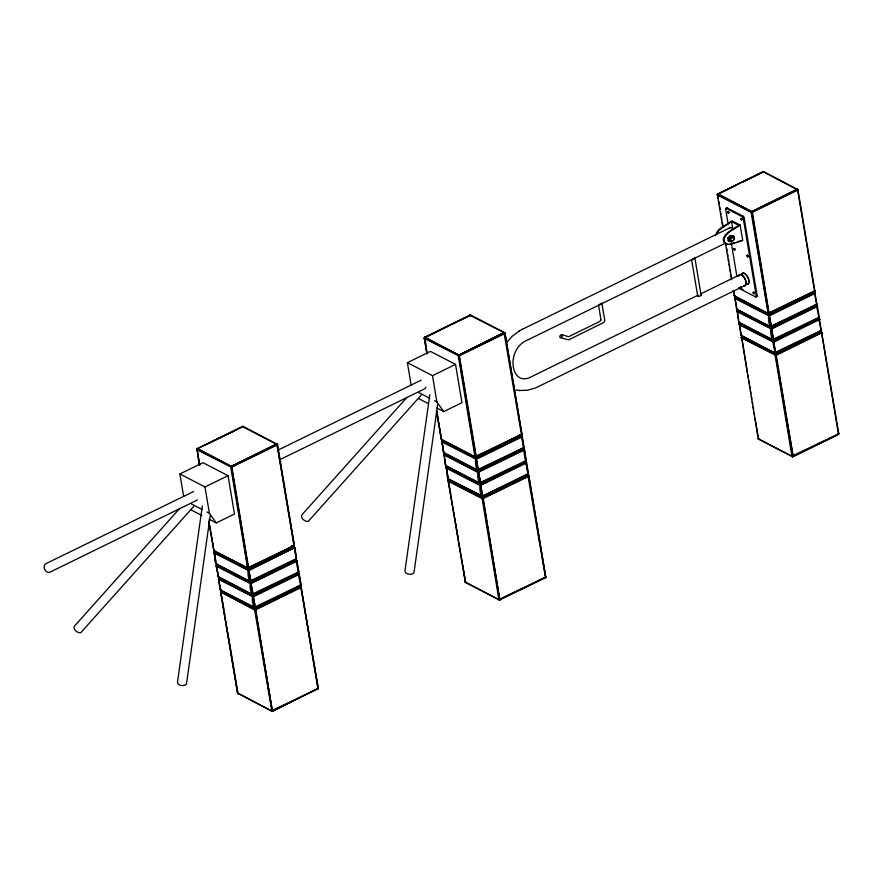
<?xml version="1.0" encoding="UTF-8"?>
<svg xmlns="http://www.w3.org/2000/svg" width="883" height="883" viewBox="0 0 883 883"><rect width="100%" height="100%" fill="white"/><g stroke="black" fill="none" stroke-linecap="round" stroke-linejoin="round"><path stroke-width="1.32" d="M214.392 552.394L214.812 551.864L248.564 569.347L251.037 581.102C248.774 584.469 247.03 570.473 248.564 569.347L293.796 547.206L294.856 547.857L296.269 559.425L249.9 581.544M216.754 564.954L216.225 565.981L218.355 577.184L252.604 594.877L253.233 594.226L250.75 582.471L217.008 564.988L216.335 565.341L216.401 566.169L250.529 583.751L297.052 560.981L295.993 560.33L250.75 582.471C249.216 585.087 250.54 593.497 252.814 594.756L298.719 572.272L296.71 560.429M254.293 607.791L255.43 607.349L252.946 595.584L218.951 578.078L218.421 579.105L220.198 589.756L221.269 590.407L220.573 589.292L220.551 590.308L254.801 608.001L300.507 585.782L301.037 584.756L298.907 573.553L252.946 595.584C251.434 598.133 252.704 606.82 255.01 607.879L300.661 585.584L300.86 584.568M221.158 591.312L220.629 592.338L237.505 693.155L272.35 711.389L255.717 609.491L221.423 591.356L220.684 591.908L254.933 610.109L301.467 587.35L300.408 586.698L254.591 609.557L271.92 711.345L318.277 688.585L300.794 586.621M294.26 545.142L293.653 546.334L294.26 545.142L276.898 443.807L230.695 466.743L247.693 568.376L294.37 545.573L277.571 444.535L243.156 426.334C240.871 427.107 245.209 426.577 242.505 426.368L196.854 448.895L199.205 464.315M208.885 522.107L213.951 550.893L248.675 568.497L231.821 466.677L197.527 448.542L196.732 449.535L231.512 467.273L277.505 444.767L242.792 426.787M294.514 547.305C295.562 548.498 296.302 560.661 296.28 558.972L294.348 547.868L291.39 545.959M300.65 585.672L298.189 573.453L299.249 574.105L300.971 584.999L300.242 585.749L300.827 585.021M441.511 441.555L442.295 440.562L441.721 441.279L476.202 458.818L522.151 436.169L521.279 435.904L476.047 458.034C474.458 459.094 476.423 473.31 478.52 469.8L476.047 458.034L442.041 440.529L441.688 441.743L476.29 459.292L522.272 436.787L519.259 434.579M444.524 456.875L444.237 453.641L478.244 471.158L480.716 482.924C478.42 486.202 476.721 472.306 478.244 471.158L523.476 449.028L524.535 449.679L525.948 461.246L526.147 460.131L525.948 461.158L479.579 483.365M446.434 466.765L446.081 467.99L480.209 485.562L526.732 462.791L525.672 462.151L480.44 484.281C478.983 485.473 480.451 499.226 482.913 496.047L480.44 484.281L446.688 466.798L445.904 467.791M448.939 483.266L448.641 480.01L483.2 498.189L499.833 600.076L498.906 599.513L482.074 498.255L527.891 475.396L528.95 476.036L545.771 577.283L499.083 599.877M469.822 315.628C470.109 314.138 472.096 315.948 469.822 315.628L451.489 324.602M504.988 333.465L503.994 332.582L458.178 355.441L475.01 456.71L475.694 457.284L476.312 456.632L459.303 355.374L425.01 337.229L424.215 338.222L458.994 355.97L504.988 333.465L504.701 332.67L470.639 315.021L469.833 315.253M442.041 440.529L443.476 452.394L478.133 470.44L476.047 458.034L477.902 470.451L523.785 448.001L521.279 435.904L475.882 458.376L441.886 440.639M526.113 460.595L525.528 461.323L523.476 449.028L524.292 449.491L477.99 471.975L443.917 454.403C444.326 451.754 444.568 464.778 445.838 465.882L480.33 483.564L478.244 471.158L480.716 483.299M717.25 194.845L718.034 193.863L752.338 211.997L769.181 313.818L768.42 313.421L751.621 211.677L797.018 189.205L798.077 189.845L751.554 212.615L717.426 195.044L717.78 193.819M736.687 308.366C737.713 312.803 735.053 298.862 734.91 297.714L735.329 297.185L769.071 314.668L771.554 326.423C769.259 329.701 767.559 315.816 769.071 314.668L814.314 292.527L815.373 293.178L769.314 315.915L734.711 298.366L735.329 297.185L734.711 298.366M738.663 320.154L737.261 310.275L771.267 327.781L773.751 339.547C771.51 342.913 769.733 328.906 771.267 327.781L816.51 305.65L817.57 306.302L771.51 329.039L736.908 311.489L737.526 310.308L736.908 311.489M741.08 334.613C742.106 339.05 739.446 325.11 739.303 323.962L739.722 323.432L773.464 340.904L775.561 353.31L773.464 340.904L818.707 318.774L819.766 319.425L773.707 342.163L739.104 324.613L739.722 323.432L739.104 324.613M747.36 372.151L741.676 336.633L776.234 354.811L793.089 456.632L791.941 456.147L775.097 354.878L820.914 332.019L821.985 332.659L775.925 355.408L741.323 337.858L741.93 336.666L741.323 337.858M742.073 182.428L762.857 172.251C762.901 171.07 765.186 172.538 763.276 171.721L717.305 194.415L751.941 212.119L797.57 189.867L797.415 189.128M770.418 326.865L816.775 304.745L814.314 292.527L815.186 292.792L768.817 315.474L734.744 297.913L734.921 297.262M739.457 323.388L740.892 335.264L775.561 353.31L773.464 340.904L772.857 342.096L775.131 353.277L821.013 331.103C822.294 328.542 820.439 332.041 821.179 330.54L818.707 318.774L819.766 319.425M728.552 213.101C726.201 209.58 730.098 213.333 728.199 213.035C726.83 212.119 728.431 210.673 728.806 212.395M740.87 218.565L741.974 219.061L741.378 219.856L741.102 218.388L742.073 219.58M747.029 255.717L747.636 255.286M747.195 255.584L747.956 256.898L747.25 255.33M753.21 292.582C754.49 290.949 754.766 295.496 753.309 293.057C753.331 290.397 755.186 295.695 753.276 292.935C754.435 293.057 754.347 293.542 753.773 292.185M196.909 449.723L197.527 448.542L243.476 426.5M294.679 547.659L248.807 570.595L214.205 553.045C214.558 548.453 214.271 563.387 216.158 564.06L250.22 581.709L251.026 581.478M216.401 566.169L217.008 564.988L216.291 565.738L218.675 577.35M220.816 592.537L221.423 591.356L220.706 592.107L237.682 693.343C239.359 694.446 237.086 693.343 237.869 692.691L230.452 648.332M298.84 571.632L298.046 572.625L298.664 571.444M318.333 688.155L317.549 689.137L318.156 687.956M521.71 434.293L475.175 457.063M521.996 435.992L523.751 448.123M526.069 462.074L528.144 474.37L481.776 496.489M448.487 480.209L448.299 481.235L482.416 498.807L528.586 476.5L528.762 475.65L527.891 475.396L545.451 577.305C544.623 578.961 546.489 575.363 545.451 577.681L499.403 600.043L465.33 582.394L448.189 480.794L448.641 480.01M717.426 195.044L718.034 193.863L717.316 194.613L722.824 227.295M814.954 290.662L814.424 291.688L814.777 290.463L814.424 291.688L768.21 313.686L751.168 212.527L751.786 211.335L768.961 313.884L734.292 295.849L733.221 290.275M816.941 304.094L816.367 304.823L817.095 304.26M819.137 317.218L818.828 317.979M838.85 433.465L838.32 434.491L838.673 433.277L838.32 434.491L793.089 456.632M214.205 553.045L214.403 551.941M218.487 578.862L218.951 578.078M815.02 292.626L816.775 304.745M819.567 319.039L821.168 330.993M296.467 558.321L296.114 559.535M524.193 449.116L524.171 450.131L478.012 472.438L443.884 454.866L444.083 453.752M734.844 249.823L733.828 248.631L734.623 248.62L735.031 249.602L733.806 248.885L734.579 248.576M747.062 255.463L747.758 256.887M202.339 505.904L177.461 682.349C177.406 685.914 184.657 686.544 186.445 684.226L210.176 515.926M429.822 394.602L404.944 571.047C404.889 574.612 412.14 575.23 413.939 572.924L437.659 404.624M600.97 320.021L598.564 304.977M425.926 387.24L424.745 388.796L279.282 459.966M715.649 235.618C716.952 227.615 726.698 225.496 731.841 220.728L740.131 225.022L742.724 240.562L730.263 244.448L725.583 244.028M727.636 211.754L728.552 212.229M213.675 550.098L214.668 550.981L213.973 549.877L213.796 550.727M215.882 563.266L216.876 564.16L216.324 563.497M218.068 576.389L253.068 594.8M298.907 573.553L298.884 574.568L253.2 596.842L218.598 579.292L219.205 578.111L218.598 579.292L220.871 590.473M221.015 591.433L220.838 592.074L254.922 609.645L301.28 586.963M294.436 545.341L247.527 568.012L213.785 550.528L208.829 520.959M296.269 559.425L296.434 558.773M296.644 558.509L249.734 581.18M299.061 573.718L252.704 596.4L218.631 578.84L218.796 578.266M301.037 584.756L254.127 607.427M424.215 338.222L424.591 337.394L469.988 315.065L470.749 315.452M441.158 438.796L441.853 439.425M443.211 449.083L443.641 452.758L477.714 470.407L478.52 470.175M443.707 454.668L444.237 453.641M445.562 465.087L446.555 465.97L446.003 465.319M447.604 475.319L448.354 479.171L482.913 496.412M465.054 581.599C466.367 582.935 464.999 582.648 465.352 581.378L463.553 570.628M482.096 496.654L448.034 479.005C446.688 477.968 446.599 464.822 446.114 467.526L480.595 485.065L526.544 462.405M528.31 473.718L482.295 496.699L480.44 484.281L482.107 496.566M528.762 475.65L482.813 498.31L448.178 480.606L448.906 480.043L448.299 481.235L465.661 582.559M734.888 296.048L734.479 295.198M734.535 298.178L735.064 297.152M736.996 309.547L736.83 308.818M736.731 311.302L737.261 310.275M737.117 310.386L736.941 311.037L771.433 328.575L817.062 306.313L816.896 305.573M738.519 321.953C740.097 322.979 738.309 321.975 738.861 322.505L773.122 340.198L818.971 317.781L819.347 316.953M739.314 323.498L739.137 324.149L773.21 341.721L819.413 318.862M741.389 335.794L741.223 335.065M741.146 337.659L741.676 336.633M741.521 336.743L741.356 337.394L775.848 354.933L821.466 332.681L821.311 331.942M758.011 438.465C759.59 439.502 757.802 438.498 758.365 439.028L792.426 456.666M814.744 290.926L768.21 313.686M817.15 303.829L816.632 304.856M821.543 330.076L821.113 330.772M600.97 319.999L599.767 321.456L568.564 336.743L561.93 334.668M728.652 212.958L727.835 212.086M734.314 239.017L734.402 238.774A2.704 1.269 63.9 0 0 733.972 236.191L730.086 235.529L727.791 238.057L728.221 240.651L729.656 241.291A3.653 0.839 12.2 0 0 731.974 241.346L732.36 241.158A3.653 2.296 -37 0 0 733.894 239.723M716.477 234.381L719.226 230.077L731.521 221.567L738.751 225.32C734.888 228.068 716.433 237.063 726.113 244.304M733.254 238.189C735.881 240.22 732.449 234.116 730.561 237.704C728.652 238.852 730.175 242.273 732.239 240.673M733.596 236.953L733.839 236.225A3.631 0.828 12.2 0 1 731.234 236.125L730.086 235.529M197.262 448.509L196.942 449.27L231.434 466.809L277.052 444.546L276.898 443.807M214.558 551.831L214.238 552.592L248.719 570.131L294.602 547.681L291.776 545.893M424.745 337.196L424.425 337.957L458.917 355.496L504.546 333.244L504.381 332.505M298.311 572.659L298.631 571.897M271.6 711.179L272.726 711.113M523.597 448.233L523.917 447.471M217.008 564.988L216.434 565.716L250.915 583.255L296.545 560.992L296.39 560.264M506.643 342.394L512.25 336.246L518.972 331.18M179.26 508.906L74.602 625.948C72.053 628.862 77.925 633.74 80.839 632.647L193.763 506.367M406.743 397.593L302.085 514.634C299.536 517.548 305.408 522.438 308.322 521.334L421.246 395.054M730.064 240.673L729.369 241.247A2.704 1.269 63.9 0 0 728.939 238.653L727.791 238.057M740.131 225.022C735.351 229.127 720.087 234.403 725.098 243.587M220.971 590.153L220.264 589.513M443.807 452.195L444.359 452.847L443.365 451.964M444.072 454.215L445.672 465.518L480.297 483.454M446.279 466.964L448.354 479.171M734.91 297.714L736.665 309.381L770.738 327.03L771.543 326.798M737.084 309.227L736.389 308.586M737.106 310.838L738.696 322.14L773.585 340.11M739.281 322.339L738.773 322.129L739.192 322.67M741.477 335.463L740.782 334.834M741.51 337.196L758.199 438.663L792.857 456.699L792.106 456.5M817.084 304.072L770.241 326.5M465.352 581.378L465.242 582.018L499.833 600.076L482.648 497.526L499.59 600.087M465.749 582.239L465.496 581.831M821.477 330.319L774.634 352.747M758.784 438.862L758.265 438.652L758.685 439.193M197.428 499.988L49.327 572.482C45.463 573.111 42.218 566.456 45.353 563.939L193.675 491.478M762.857 172.251L763.994 171.821M294.227 545.606L247.693 568.376M774.81 353.112L821.168 330.904M272.306 711.279L255.165 608.829L272.35 711.389L237.571 692.912M522.35 329.315L730.042 227.682M728.464 213.134L727.68 212.251M734.126 248.388L734.678 250.044L734.446 248.697M518.818 331.268L522.537 329.216M763.011 171.688L717.592 194.05L751.852 211.666L797.504 189.227L814.612 291.456M204.437 445.485L236.225 429.922M449.039 325.794L424.293 337.99L426.986 354.116M717.614 194.392L735.958 185.419M183.642 496.323L179.9 473.961L202.958 462.681L228.057 475.683L234.47 514.016L216.28 522.924L209.105 519.204M411.125 385.01L407.383 362.659L430.44 351.379L455.54 364.381L461.952 402.714L443.763 411.61L436.588 407.902M728.122 223.973L725.649 209.238A1.49 0.695 63.9 0 1 726.312 208.399L727.184 207.969L743.056 216.192A1.49 0.695 63.9 0 1 744.148 217.946L757.161 295.662A1.49 0.695 63.9 0 1 756.499 296.5L755.627 296.931L739.755 288.708A1.49 0.695 63.9 0 1 738.806 287.483M725.649 209.238L726.521 208.807A1.49 0.695 63.9 0 1 727.184 207.969M728.817 212.417L728.508 211.434M726.312 208.399L742.184 216.622L743.056 216.192M755.627 296.931A1.49 0.695 63.9 0 0 756.29 296.092L743.276 218.366L744.148 217.946M277.77 450.22L421.158 380.165M179.9 473.961L204.999 486.963L228.057 475.683M407.383 362.659L432.482 375.661L455.54 364.381M725.34 243.255L528.023 339.8C504.657 348.917 510.705 388.178 531.323 376.765L697.978 295.22M700.451 294.006L739.833 274.734M744.998 285.485L535.749 387.869L527.659 390.209L519.414 390.496M739.755 288.708L740.627 288.277L743.067 289.547M756.29 296.092L757.161 295.662M250.882 581.676L296.269 559.347M523.696 447.902L477.714 470.319M771.389 326.986L816.72 304.525M272.571 711.312L318.123 688.42M735.329 297.185L769.148 314.988L814.7 292.461M737.526 310.308L771.102 328.123L816.51 305.65L818.916 317.648M442.295 440.562L441.688 441.743L443.961 452.924M214.812 551.864L248.388 569.69L293.796 547.206L294.79 548.1M739.722 323.432L773.541 341.235L819.093 318.697M444.491 453.685L478.31 471.489L523.873 448.95M446.688 466.798L480.275 484.624L525.672 462.151L528.177 474.248M741.93 336.666L775.517 354.491L821.4 332.041L838.475 434.304L792.625 456.721L775.517 354.491L793.243 456.434M521.136 435.021L521.919 434.028L505.054 333.222L503.994 332.582L521.544 434.866L475.507 457.151L458.752 354.712L475.937 457.262L441.268 439.226L436.544 411.003M219.205 578.111L253.024 595.915L298.575 573.387M448.906 480.043L482.725 497.857L528.277 475.319M221.423 591.356L254.999 609.171L300.882 586.72L317.902 688.85M762.857 171.887L763.663 171.732M242.35 426.566L243.267 426.765M773.353 340.043L771.267 327.781L772.824 339.723L773.74 339.922M476.312 456.997L475.507 457.228L441.434 439.579L436.368 410.805M248.829 568.299L247.902 568.1L231.269 466.014L248.41 568.464M253.222 594.601L252.306 594.402L250.75 582.471L252.847 594.866L252.097 594.667M255.419 607.725C251.556 600.44 252.582 585.219 254.977 607.493L220.375 589.943M731.025 243.774L734.877 242.571M737.448 241.765L741.301 240.562M601.235 303.509A2.208 1.038 -9.5 0 1 600.164 303.962L600.032 303.995M771.124 326.953L769.071 314.668L771.168 327.063L736.499 309.017M741.025 286.876L740.517 286.589M732.106 240.618C728.276 240.673 733.398 234.955 733.894 238.653M250.64 581.599L248.564 569.347L250.651 581.742L215.982 563.707L214.094 552.615M728.221 240.651L732.106 241.302L732.117 240.717M726.819 244.425L730.263 244.448M503.994 332.582L458.829 355.043L424.568 337.427L470.628 315.11M294.006 546.036L276.986 443.906L231.103 466.356L197.119 448.619L199.503 465.418M298.41 572.339L295.993 560.33L250.584 582.802L216.567 565.186M729.744 238.73L728.939 238.653A3.631 2.274 -37 0 0 731.135 236.357L731.466 236.832M560.319 337.56L568.663 339.878L603.84 322.405L604.822 320.374L601.753 302.957M516.014 389.933L519.723 390.551M768.044 313.333L814.877 290.893L797.901 189.657L763.663 171.655M772.437 339.624L819.281 317.196L817.216 305.739M791.941 456.147L838.784 433.708L821.631 332.107M475.01 456.71L521.853 434.27L504.877 333.034L470.275 315.485M477.217 469.877L524.061 447.449L522.272 436.787L521.279 435.904M479.414 483.001L526.257 460.573L524.359 449.48M498.906 599.513L545.749 577.085L528.608 475.484M251.931 594.303L298.774 571.875L296.876 560.782M271.423 710.826L318.266 688.387L301.125 586.787M797.018 189.205L798.077 189.845M814.314 292.527L815.307 293.421M816.51 305.65L817.57 306.302M818.707 318.774L819.7 319.657M820.914 332.019L821.907 332.902M523.476 449.028L524.469 449.911M525.672 462.151L526.665 463.034L528.453 473.685L482.46 496.191L447.858 478.641M527.891 475.396L528.884 476.279M276.5 443.884L277.505 444.767M295.993 560.33L296.986 561.224M298.189 573.453L299.182 574.336M300.408 586.698L301.401 587.581M747.349 255.319L748.21 256.18L747.471 255.375M734.788 296.379L734.115 295.65M238.178 693.872L237.869 692.691M763.243 171.755L798.011 190.088M814.976 304.856L817.503 306.533M819.391 331.224L821.797 332.472M768.53 313.851L734.292 295.849M775.131 353.277L740.892 335.264M418.961 392.67L429.712 398.244M434.491 400.716L436.886 401.964L443.763 411.61M418.663 398.608L428.222 403.564M191.468 503.983L202.229 509.546M207.008 512.03L209.403 513.266L216.28 522.924M191.181 509.921L201.931 515.495M734.49 250.01L733.883 249.227M448.299 478.95L447.758 478.211M838.64 433.73L838.42 434.171M545.606 577.107L545.385 577.548M747.603 256.567L747.272 255.993M753.74 293.432L753.409 292.77M740.903 219.105L741.687 219.977L741.08 219.017M731.521 221.567L732.802 229.194M731.256 242.737L736.864 276.236M717.846 195.728L718.287 198.421M718.74 201.103L719.192 203.796M719.645 206.49L720.087 209.172M720.539 211.865L720.992 214.547M721.444 217.24L721.886 219.922M722.338 222.615L722.791 225.297M725.716 242.77L726.168 245.463M726.61 248.156L727.062 250.838M727.515 253.531L727.967 256.213M728.409 258.907L728.861 261.589M729.314 264.282L729.766 266.964M730.208 269.657L730.66 272.339M731.113 275.032L731.565 277.726M733.806 291.158L734.259 293.851M747.813 374.834L748.265 377.527M748.707 380.209L749.159 382.902M749.612 385.584L750.064 388.277M750.506 390.959L750.958 393.652M751.411 396.346L751.863 399.028M752.316 401.721L752.758 404.403M753.21 407.096L753.663 409.778M754.115 412.471L754.557 415.153M755.009 417.847L758.155 436.666M725.418 243.002L731.599 279.723M694.778 257.45L701.069 295.01M691.61 259.646L697.68 295.86M432.482 375.661L436.886 401.964M425.937 345.827L425.01 337.229L424.392 338.421L426.875 353.2M426.39 348.52L426.831 351.202M436.953 411.688L438.31 419.756M438.763 422.438L439.204 425.131M439.657 427.814L440.109 430.507M440.562 433.189L441.003 435.882M442.328 443.752L442.769 446.412M444.966 459.535L445.407 462.206M446.721 469.999L447.162 472.659M449.381 485.948L449.833 488.641M450.286 491.334L450.738 494.016M451.18 496.71L451.632 499.392M452.085 502.085L452.538 504.767M452.979 507.46L453.432 510.142M453.884 512.835L454.337 515.517M454.789 518.211L455.231 520.904M455.683 523.586L456.136 526.279M456.588 528.961L457.03 531.654M457.482 534.336L457.935 537.03M459.061 543.751L459.502 546.434M459.955 549.127L460.407 551.809M460.86 554.502L461.301 557.184M461.754 559.877L462.206 562.57M462.659 565.252L463.1 567.946M204.999 486.963L209.403 513.266M197.781 453.1L198.222 455.794M198.675 458.476L199.801 465.198M210.143 527.03L210.596 529.712M211.048 532.405L211.501 535.087M211.953 537.78L212.395 540.462M212.847 543.155L213.3 545.837M214.613 553.729L215.066 556.389M215.507 559.049L215.949 561.72M217.262 569.513L217.704 572.173M219.006 579.976L219.459 582.637M219.9 585.297L220.342 587.957M221.677 595.915L222.13 598.608M222.571 601.29L223.024 603.983M223.476 606.665L223.929 609.358M224.37 612.04L224.823 614.734M225.949 621.455L226.401 624.138M226.854 626.831L227.295 629.513M227.748 632.206L228.2 634.888M228.653 637.581L229.094 640.274M229.547 642.956L229.999 645.65M700.594 294.712A1.722 0.817 -9.5 0 1 700.683 295.783A1.722 0.817 -9.5 0 1 698.453 296.246A1.722 0.817 -9.5 0 1 697.846 295.264M694.7 257.406A1.722 0.817 -9.5 0 1 694.612 258.035M694.226 258.333A1.722 0.817 -9.5 0 1 692.669 258.719M742.184 216.622A1.49 0.695 63.9 0 1 743.276 218.366M738.961 275.849A5.96 2.804 63.9 0 1 744.866 278.752A5.96 2.804 63.9 0 1 743.828 285.518M729.38 228.3A5.96 2.804 63.9 0 1 733.453 229.26M748.1 283.951A5.96 2.804 63.9 0 1 746.466 283.995M741.963 274.16A5.96 2.804 63.9 0 1 747.084 276.125A5.96 2.804 63.9 0 1 748.276 283.818M741.687 274.205A6.258 2.936 63.9 0 1 748 277.483A6.258 2.936 63.9 0 1 746.521 284.26M738.707 275.926A6.258 2.936 63.9 0 1 744.987 278.686A6.258 2.936 63.9 0 1 743.618 285.684M747.195 255.651L748.243 256.379L747.195 255.651M561.356 337.339A1.6 1.06 -55 0 0 562.085 334.834A1.6 1.06 -55 0 0 559.932 336.169A1.6 1.06 -55 0 0 561.356 337.339"/></g></svg>
